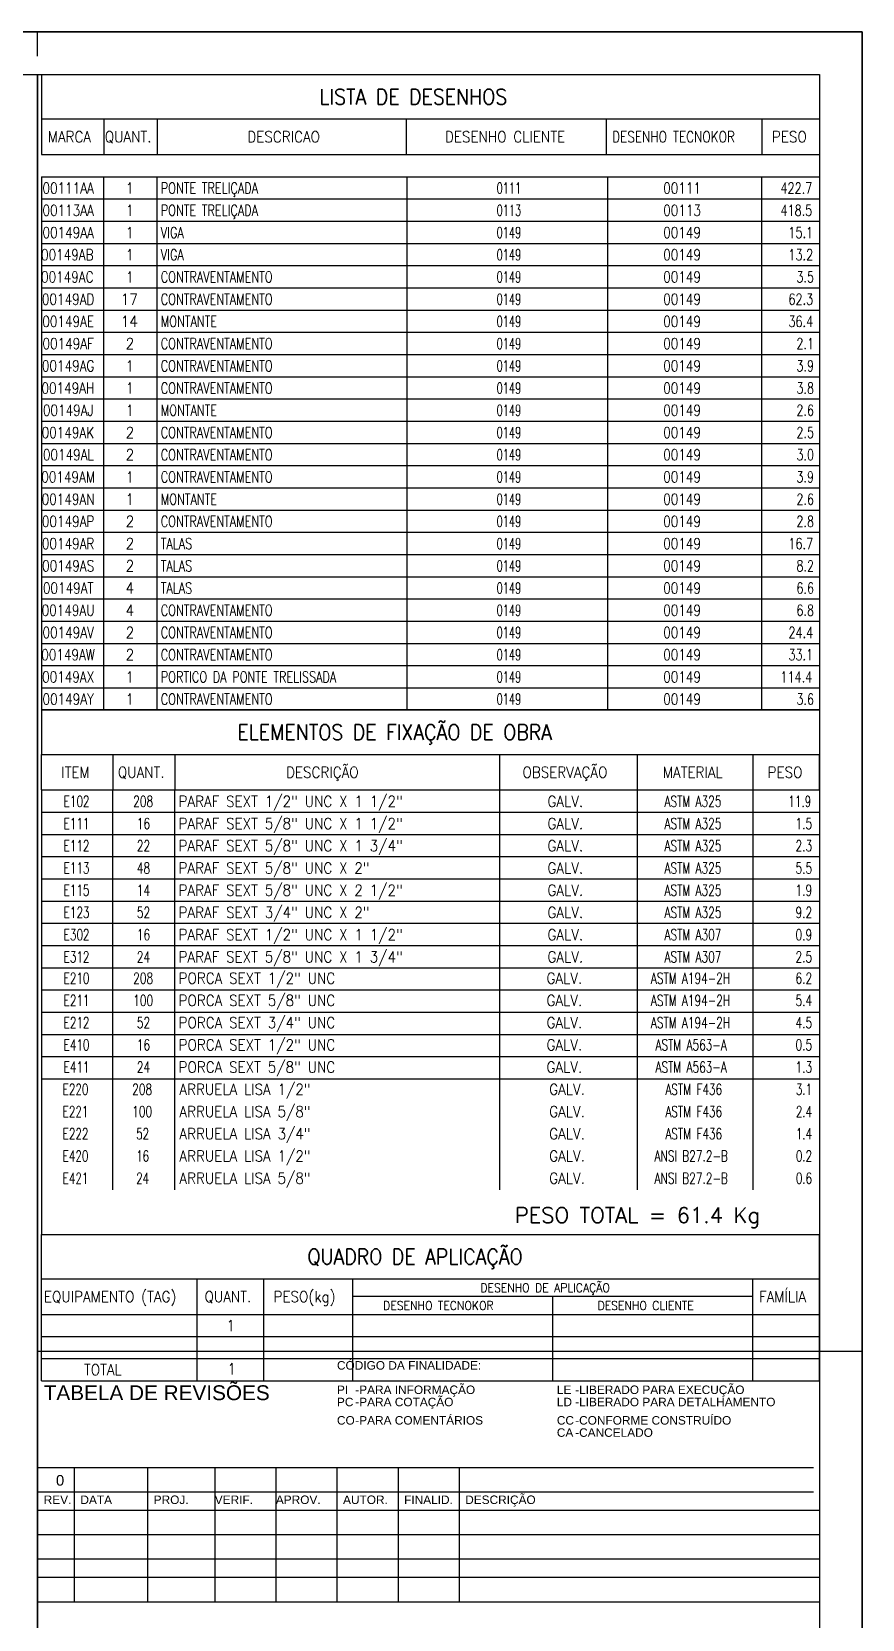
# Model space of a CAD drawing. Header units: millimetres. Extents: x 505 to 1346, y 20403 to 20997.
# Drawn here: x 1159.2 to 1346.1, y 20639.6 to 20996.8 of the extents above; entities that cross this region are included whole.
import ezdxf

# ---------------------------------------------------------------- set-up
doc = ezdxf.new("R2010")
doc.units = ezdxf.units.MM
doc.styles.add('Arial', font='ARIAL.TTF', dxfattribs={"height": 0.2})
doc.styles.add('RomanS', font='ROMANS__.TTF', dxfattribs={"height": 0.2})

# ---------------------------------------------------------------- blocks, each defined once
blk = doc.blocks.new('Unknown-110200292-1058')
at = {"color": 5, "linetype": 'Continuous'}
for p, q in [((1346.07, 20996.85), (505.07, 20996.85)), ((1346.07, 20402.85), (1346.07, 20996.85))]:
    blk.add_line(p, q, dxfattribs=at)
blk = doc.blocks.new('FORMATO_DET_A1-110200292-76346')
at = {"color": 2, "linetype": 'Continuous', "true_color": 0xffff00}
for p, q in [((505.07, 20996.85), (1346.07, 20996.85)), ((1160.55, 20991.35), (1160.55, 20996.85)), ((1346.07, 20996.85), (1346.07, 20403.05))]:
    blk.add_line(p, q, dxfattribs=at)
at = {"color": 1, "linetype": 'Continuous', "true_color": 0xff0000}
for p, q in [((529.8, 20987.23), (1336.45, 20987.23)), ((1160.55, 20412.67), (1160.55, 20987.23)), ((1336.45, 20987.23), (1336.45, 20412.67)), ((1160.57, 20699.95), (1336.46, 20699.95)), ((1332.32, 20699.95), (1346.07, 20699.95))]:
    blk.add_line(p, q, dxfattribs=at)
at = {"color": 6, "linetype": 'Continuous', "true_color": 0xff00ff}
blk.add_line((1160.55, 20987.23), (1160.55, 20482.77), dxfattribs=at)
at = {"color": 7, "linetype": 'Continuous'}
for p, q in [((1160.55, 20673.81), (1335.07, 20673.81)), ((1168.8, 20673.81), (1168.8, 20643.57)), ((1185.29, 20673.81), (1185.29, 20643.57)), ((1200.4, 20673.81), (1200.4, 20643.57)), ((1214.14, 20673.81), (1214.14, 20643.57)), ((1227.89, 20673.81), (1227.89, 20643.57)), ((1241.63, 20673.81), (1241.63, 20643.57)), ((1255.37, 20673.81), (1255.37, 20643.57)), ((1160.55, 20668.31), (1335.07, 20668.31)), ((1160.55, 20664.19), (1336.45, 20664.19)), ((1160.55, 20658.69), (1336.45, 20658.69)), ((1160.55, 20653.19), (1336.45, 20653.19)), ((1160.55, 20649.07), (1336.45, 20649.07)), ((1160.55, 20643.57), (1336.45, 20643.57))]:
    blk.add_line(p, q, dxfattribs=at)
at = {"color": 7, "linetype": 'Continuous', "style": 'Arial', "width": 0.999742}
for s, height, p in [('CÓDIGO DA FINALIDADE:', 1.9102, (1227.89, 20695.8)), ('-PARA INFORMAÇÃO', 1.9102, (1232.01, 20690.31)), ('LE', 1.91, (1277.36, 20690.31)), ('-LIBERADO PARA EXECUÇÃO', 1.9102, (1281.48, 20690.31)), ('-PARA COTAÇÃO', 1.9102, (1232.01, 20687.56)), ('LD', 1.91, (1277.36, 20687.56)), ('-LIBERADO PARA DETALHAMENTO', 1.9102, (1281.48, 20687.56)), ('-PARA COMENTÁRIOS', 1.9102, (1232.01, 20683.43)), ('CC', 1.91, (1277.36, 20683.43)), ('-CONFORME CONSTRUÍDO', 1.9102, (1281.48, 20683.43)), ('CA', 1.91, (1277.36, 20680.68)), ('-CANCELADO', 1.91, (1281.48, 20680.68)), ('0', 2.39, (1164.67, 20669.69)), ('REV.', 1.91, (1161.92, 20665.56)), ('DATA', 1.91, (1170.17, 20665.56)), ('PROJ.', 1.91, (1186.66, 20665.56)), ('VERIF.', 1.91, (1200.4, 20665.56)), ('APROV.', 1.91, (1214.14, 20665.56)), ('AUTOR.', 1.91, (1229.26, 20665.56)), ('FINALID.', 1.91, (1243, 20665.56)), ('DESCRIÇÃO', 1.91, (1256.74, 20665.56))]:
    blk.add_text(s, height=height, dxfattribs=at).set_placement(p)
at = {"color": 1, "linetype": 'Continuous', "true_color": 0xff0000, "style": 'Arial', "width": 0.999742}
blk.add_text('TABELA DE REVISÕES', height=3.3424, dxfattribs=at).set_placement((1161.92, 20688.93))
at = {"color": 18, "linetype": 'Continuous', "true_color": 0x000000, "style": 'Arial', "width": 0.999742}
for s, p in [('PI', (1227.89, 20690.31)), ('PC', (1227.89, 20687.56)), ('CO', (1227.89, 20683.43))]:
    blk.add_text(s, height=1.91, dxfattribs=at).set_placement(p)
blk = doc.blocks.new('DIAGRAMA_LM-110200292-76347')
at = {"color": 1, "linetype": 'Continuous'}
for p, q in [((1161.45, 20987.23), (1336.45, 20987.23)), ((1161.45, 20987.23), (1161.45, 20969.23)), ((1336.45, 20987.23), (1336.45, 20969.23)), ((1161.45, 20977.23), (1336.45, 20977.23)), ((1175.45, 20977.23), (1175.45, 20969.23)), ((1187.45, 20977.23), (1187.45, 20969.23)), ((1243.45, 20977.23), (1243.45, 20969.23)), ((1288.45, 20977.23), (1288.45, 20969.23)), ((1323.45, 20977.23), (1323.45, 20969.23)), ((1161.45, 20969.23), (1336.45, 20969.23)), ((1161.45, 20964.23), (1161.45, 20959.23)), ((1161.45, 20964.23), (1336.45, 20964.23)), ((1175.45, 20959.23), (1175.45, 20964.23)), ((1187.45, 20959.23), (1187.45, 20964.23)), ((1243.65, 20959.23), (1243.65, 20964.23)), ((1288.85, 20959.23), (1288.85, 20964.23)), ((1323.45, 20959.23), (1323.45, 20964.23)), ((1336.45, 20964.23), (1336.45, 20959.23)), ((1161.45, 20959.23), (1336.45, 20959.23)), ((1161.45, 20959.23), (1161.45, 20954.23)), ((1161.45, 20959.23), (1336.45, 20959.23)), ((1175.45, 20954.23), (1175.45, 20959.23)), ((1187.45, 20954.23), (1187.45, 20959.23)), ((1243.65, 20954.23), (1243.65, 20959.23)), ((1288.85, 20954.23), (1288.85, 20959.23)), ((1323.45, 20954.23), (1323.45, 20959.23)), ((1336.45, 20959.23), (1336.45, 20954.23)), ((1161.45, 20954.23), (1336.45, 20954.23)), ((1161.45, 20954.23), (1161.45, 20949.23)), ((1161.45, 20954.23), (1336.45, 20954.23)), ((1175.45, 20949.23), (1175.45, 20954.23)), ((1187.45, 20949.23), (1187.45, 20954.23)), ((1243.65, 20949.23), (1243.65, 20954.23)), ((1288.85, 20949.23), (1288.85, 20954.23)), ((1323.45, 20949.23), (1323.45, 20954.23)), ((1336.45, 20954.23), (1336.45, 20949.23)), ((1161.45, 20949.23), (1336.45, 20949.23)), ((1161.45, 20949.23), (1161.45, 20944.23)), ((1161.45, 20949.23), (1336.45, 20949.23)), ((1175.45, 20944.23), (1175.45, 20949.23)), ((1187.45, 20944.23), (1187.45, 20949.23)), ((1243.65, 20944.23), (1243.65, 20949.23)), ((1288.85, 20944.23), (1288.85, 20949.23)), ((1323.45, 20944.23), (1323.45, 20949.23)), ((1336.45, 20949.23), (1336.45, 20944.23)), ((1161.45, 20944.23), (1336.45, 20944.23)), ((1161.45, 20944.23), (1161.45, 20939.23)), ((1161.45, 20944.23), (1336.45, 20944.23)), ((1175.45, 20939.23), (1175.45, 20944.23)), ((1187.45, 20939.23), (1187.45, 20944.23)), ((1243.65, 20939.23), (1243.65, 20944.23)), ((1288.85, 20939.23), (1288.85, 20944.23)), ((1323.45, 20939.23), (1323.45, 20944.23)), ((1336.45, 20944.23), (1336.45, 20939.23)), ((1161.45, 20939.23), (1336.45, 20939.23)), ((1161.45, 20939.23), (1161.45, 20934.23)), ((1161.45, 20939.23), (1336.45, 20939.23)), ((1175.45, 20934.23), (1175.45, 20939.23)), ((1187.45, 20934.23), (1187.45, 20939.23)), ((1243.65, 20934.23), (1243.65, 20939.23)), ((1288.85, 20934.23), (1288.85, 20939.23)), ((1323.45, 20934.23), (1323.45, 20939.23)), ((1336.45, 20939.23), (1336.45, 20934.23)), ((1161.45, 20934.23), (1336.45, 20934.23)), ((1161.45, 20934.23), (1161.45, 20929.23)), ((1161.45, 20934.23), (1336.45, 20934.23)), ((1175.45, 20929.23), (1175.45, 20934.23)), ((1187.45, 20929.23), (1187.45, 20934.23)), ((1243.65, 20929.23), (1243.65, 20934.23)), ((1288.85, 20929.23), (1288.85, 20934.23)), ((1323.45, 20929.23), (1323.45, 20934.23)), ((1336.45, 20934.23), (1336.45, 20929.23)), ((1161.45, 20929.23), (1336.45, 20929.23)), ((1161.45, 20929.23), (1161.45, 20924.23)), ((1161.45, 20929.23), (1336.45, 20929.23)), ((1175.45, 20924.23), (1175.45, 20929.23)), ((1187.45, 20924.23), (1187.45, 20929.23)), ((1243.65, 20924.23), (1243.65, 20929.23)), ((1288.85, 20924.23), (1288.85, 20929.23)), ((1323.45, 20924.23), (1323.45, 20929.23)), ((1336.45, 20929.23), (1336.45, 20924.23)), ((1161.45, 20924.23), (1336.45, 20924.23)), ((1161.45, 20924.23), (1161.45, 20919.23)), ((1161.45, 20924.23), (1336.45, 20924.23)), ((1175.45, 20919.23), (1175.45, 20924.23)), ((1187.45, 20919.23), (1187.45, 20924.23)), ((1243.65, 20919.23), (1243.65, 20924.23)), ((1288.85, 20919.23), (1288.85, 20924.23)), ((1323.45, 20919.23), (1323.45, 20924.23)), ((1336.45, 20924.23), (1336.45, 20919.23)), ((1161.45, 20919.23), (1336.45, 20919.23)), ((1161.45, 20919.23), (1161.45, 20914.23)), ((1161.45, 20919.23), (1336.45, 20919.23)), ((1175.45, 20914.23), (1175.45, 20919.23)), ((1187.45, 20914.23), (1187.45, 20919.23)), ((1243.65, 20914.23), (1243.65, 20919.23)), ((1288.85, 20914.23), (1288.85, 20919.23)), ((1323.45, 20914.23), (1323.45, 20919.23)), ((1336.45, 20919.23), (1336.45, 20914.23)), ((1161.45, 20914.23), (1336.45, 20914.23)), ((1161.45, 20914.23), (1161.45, 20909.23)), ((1161.45, 20914.23), (1336.45, 20914.23)), ((1175.45, 20909.23), (1175.45, 20914.23)), ((1187.45, 20909.23), (1187.45, 20914.23)), ((1243.65, 20909.23), (1243.65, 20914.23)), ((1288.85, 20909.23), (1288.85, 20914.23)), ((1323.45, 20909.23), (1323.45, 20914.23)), ((1336.45, 20914.23), (1336.45, 20909.23)), ((1161.45, 20909.23), (1336.45, 20909.23)), ((1161.45, 20909.23), (1161.45, 20904.23)), ((1161.45, 20909.23), (1336.45, 20909.23)), ((1175.45, 20904.23), (1175.45, 20909.23)), ((1187.45, 20904.23), (1187.45, 20909.23)), ((1243.65, 20904.23), (1243.65, 20909.23)), ((1288.85, 20904.23), (1288.85, 20909.23)), ((1323.45, 20904.23), (1323.45, 20909.23)), ((1336.45, 20909.23), (1336.45, 20904.23)), ((1161.45, 20904.23), (1336.45, 20904.23)), ((1161.45, 20904.23), (1161.45, 20899.23)), ((1161.45, 20904.23), (1336.45, 20904.23)), ((1175.45, 20899.23), (1175.45, 20904.23)), ((1187.45, 20899.23), (1187.45, 20904.23)), ((1243.65, 20899.23), (1243.65, 20904.23)), ((1288.85, 20899.23), (1288.85, 20904.23)), ((1323.45, 20899.23), (1323.45, 20904.23)), ((1336.45, 20904.23), (1336.45, 20899.23)), ((1161.45, 20899.23), (1336.45, 20899.23)), ((1161.45, 20899.23), (1161.45, 20894.23)), ((1161.45, 20899.23), (1336.45, 20899.23)), ((1175.45, 20894.23), (1175.45, 20899.23)), ((1187.45, 20894.23), (1187.45, 20899.23)), ((1243.65, 20894.23), (1243.65, 20899.23)), ((1288.85, 20894.23), (1288.85, 20899.23)), ((1323.45, 20894.23), (1323.45, 20899.23)), ((1336.45, 20899.23), (1336.45, 20894.23)), ((1161.45, 20894.23), (1336.45, 20894.23)), ((1161.45, 20894.23), (1161.45, 20889.23)), ((1161.45, 20894.23), (1336.45, 20894.23)), ((1175.45, 20889.23), (1175.45, 20894.23)), ((1187.45, 20889.23), (1187.45, 20894.23)), ((1243.65, 20889.23), (1243.65, 20894.23)), ((1288.85, 20889.23), (1288.85, 20894.23)), ((1323.45, 20889.23), (1323.45, 20894.23)), ((1336.45, 20894.23), (1336.45, 20889.23)), ((1161.45, 20889.23), (1336.45, 20889.23)), ((1161.45, 20889.23), (1161.45, 20884.23)), ((1161.45, 20889.23), (1336.45, 20889.23)), ((1175.45, 20884.23), (1175.45, 20889.23)), ((1187.45, 20884.23), (1187.45, 20889.23)), ((1243.65, 20884.23), (1243.65, 20889.23)), ((1288.85, 20884.23), (1288.85, 20889.23)), ((1323.45, 20884.23), (1323.45, 20889.23)), ((1336.45, 20889.23), (1336.45, 20884.23)), ((1161.45, 20884.23), (1336.45, 20884.23)), ((1161.45, 20884.23), (1161.45, 20879.23)), ((1161.45, 20884.23), (1336.45, 20884.23)), ((1175.45, 20879.23), (1175.45, 20884.23)), ((1187.45, 20879.23), (1187.45, 20884.23)), ((1243.65, 20879.23), (1243.65, 20884.23)), ((1288.85, 20879.23), (1288.85, 20884.23)), ((1323.45, 20879.23), (1323.45, 20884.23)), ((1336.45, 20884.23), (1336.45, 20879.23)), ((1161.45, 20879.23), (1336.45, 20879.23)), ((1161.45, 20879.23), (1161.45, 20874.23)), ((1161.45, 20879.23), (1336.45, 20879.23)), ((1175.45, 20874.23), (1175.45, 20879.23)), ((1187.45, 20874.23), (1187.45, 20879.23)), ((1243.65, 20874.23), (1243.65, 20879.23)), ((1288.85, 20874.23), (1288.85, 20879.23)), ((1323.45, 20874.23), (1323.45, 20879.23)), ((1336.45, 20879.23), (1336.45, 20874.23)), ((1161.45, 20874.23), (1336.45, 20874.23)), ((1161.45, 20874.23), (1161.45, 20869.23)), ((1161.45, 20874.23), (1336.45, 20874.23)), ((1175.45, 20869.23), (1175.45, 20874.23)), ((1187.45, 20869.23), (1187.45, 20874.23)), ((1243.65, 20869.23), (1243.65, 20874.23)), ((1288.85, 20869.23), (1288.85, 20874.23)), ((1323.45, 20869.23), (1323.45, 20874.23)), ((1336.45, 20874.23), (1336.45, 20869.23)), ((1161.45, 20869.23), (1336.45, 20869.23)), ((1161.45, 20869.23), (1161.45, 20864.23)), ((1161.45, 20869.23), (1336.45, 20869.23)), ((1175.45, 20864.23), (1175.45, 20869.23)), ((1187.45, 20864.23), (1187.45, 20869.23)), ((1243.65, 20864.23), (1243.65, 20869.23)), ((1288.85, 20864.23), (1288.85, 20869.23)), ((1323.45, 20864.23), (1323.45, 20869.23)), ((1336.45, 20869.23), (1336.45, 20864.23)), ((1161.45, 20864.23), (1336.45, 20864.23)), ((1161.45, 20864.23), (1161.45, 20859.23)), ((1161.45, 20864.23), (1336.45, 20864.23)), ((1175.45, 20859.23), (1175.45, 20864.23)), ((1187.45, 20859.23), (1187.45, 20864.23)), ((1243.65, 20859.23), (1243.65, 20864.23)), ((1288.85, 20859.23), (1288.85, 20864.23)), ((1323.45, 20859.23), (1323.45, 20864.23)), ((1336.45, 20864.23), (1336.45, 20859.23)), ((1161.45, 20859.23), (1336.45, 20859.23)), ((1161.45, 20859.23), (1161.45, 20854.23)), ((1161.45, 20859.23), (1336.45, 20859.23)), ((1175.45, 20854.23), (1175.45, 20859.23)), ((1187.45, 20854.23), (1187.45, 20859.23)), ((1243.65, 20854.23), (1243.65, 20859.23)), ((1288.85, 20854.23), (1288.85, 20859.23)), ((1323.45, 20854.23), (1323.45, 20859.23)), ((1336.45, 20859.23), (1336.45, 20854.23)), ((1161.45, 20854.23), (1336.45, 20854.23)), ((1161.45, 20854.23), (1161.45, 20849.23)), ((1161.45, 20854.23), (1336.45, 20854.23)), ((1175.45, 20849.23), (1175.45, 20854.23)), ((1187.45, 20849.23), (1187.45, 20854.23)), ((1243.65, 20849.23), (1243.65, 20854.23)), ((1288.85, 20849.23), (1288.85, 20854.23)), ((1323.45, 20849.23), (1323.45, 20854.23)), ((1336.45, 20854.23), (1336.45, 20849.23)), ((1161.45, 20849.23), (1336.45, 20849.23)), ((1161.45, 20849.23), (1161.45, 20844.23)), ((1161.45, 20849.23), (1336.45, 20849.23)), ((1175.45, 20844.23), (1175.45, 20849.23)), ((1187.45, 20844.23), (1187.45, 20849.23)), ((1243.65, 20844.23), (1243.65, 20849.23)), ((1288.85, 20844.23), (1288.85, 20849.23)), ((1323.45, 20844.23), (1323.45, 20849.23)), ((1336.45, 20849.23), (1336.45, 20844.23)), ((1161.45, 20844.23), (1336.45, 20844.23))]:
    blk.add_line(p, q, dxfattribs=at)
at = {"color": 7, "style": 'RomanS'}
for s, height, width, p in [('LISTA DE DESENHOS', 3.4681, 0.9, (1223.92, 20980.48)), ('MARCA', 2.477, 0.9, (1162.82, 20971.98)), ('QUANT.', 2.477, 0.9, (1175.66, 20971.98)), ('DESCRICAO', 2.477, 0.9, (1207.73, 20971.98)), ('DESENHO CLIENTE', 2.4772, 0.9, (1252.19, 20971.98)), ('DESENHO TECNOKOR', 2.4772, 0.8, (1289.81, 20971.98)), ('PESO', 2.477, 0.9, (1325.75, 20971.98))]:
    blk.add_text(s, height=height, dxfattribs=dict(at, width=width)).set_placement(p)
at = {"color": 7, "linetype": 'Continuous', "style": 'RomanS'}
for s, height, width, p in [('00111AA', 2.477, 0.8, (1161.65, 20960.43)), ('1', 2.48, 0.9, (1180.35, 20960.43)), ('PONTE TRELIÇADA', 2.4772, 0.75, (1188.25, 20960.43)), (' 0111', 2.477, 0.65, (1262.72, 20960.43)), (' 00111', 2.477, 0.8, (1299.93, 20960.43)), ('422.7', 2.477, 0.75, (1327.66, 20960.43)), ('00113AA', 2.477, 0.8, (1161.65, 20955.43)), ('1', 2.48, 0.9, (1180.35, 20955.43)), ('PONTE TRELIÇADA', 2.4772, 0.75, (1188.25, 20955.43)), (' 0113', 2.477, 0.65, (1262.72, 20955.43)), (' 00113', 2.477, 0.8, (1299.93, 20955.43)), ('418.5', 2.477, 0.75, (1327.66, 20955.43)), ('00149AA', 2.477, 0.8, (1161.65, 20950.43)), ('1', 2.48, 0.9, (1180.35, 20950.43)), ('VIGA', 2.477, 0.75, (1188.25, 20950.43)), (' 0149', 2.477, 0.65, (1262.72, 20950.43)), (' 00149', 2.477, 0.8, (1299.93, 20950.43)), ('15.1', 2.477, 0.75, (1329.45, 20950.43)), ('00149AB', 2.477, 0.8, (1161.32, 20945.43)), ('1', 2.48, 0.9, (1180.35, 20945.43)), ('VIGA', 2.477, 0.75, (1188.25, 20945.43)), (' 0149', 2.477, 0.65, (1262.72, 20945.43)), (' 00149', 2.477, 0.8, (1299.93, 20945.43)), ('13.2', 2.477, 0.75, (1329.45, 20945.43)), ('00149AC', 2.477, 0.8, (1161.32, 20940.43)), ('1', 2.48, 0.9, (1180.35, 20940.43)), ('CONTRAVENTAMENTO', 2.4772, 0.75, (1188.25, 20940.43)), (' 0149', 2.477, 0.65, (1262.72, 20940.43)), (' 00149', 2.477, 0.8, (1299.93, 20940.43)), ('3.5', 2.477, 0.75, (1331.24, 20940.43)), ('00149AD', 2.477, 0.8, (1161.51, 20935.43)), ('17', 2.477, 0.9, (1179.28, 20935.43)), ('CONTRAVENTAMENTO', 2.4772, 0.75, (1188.25, 20935.43)), (' 0149', 2.477, 0.65, (1262.72, 20935.43)), (' 00149', 2.477, 0.8, (1299.93, 20935.43)), ('62.3', 2.477, 0.75, (1329.45, 20935.43)), ('00149AE', 2.477, 0.8, (1161.6, 20930.43)), ('14', 2.477, 0.9, (1179.28, 20930.43)), ('MONTANTE', 2.477, 0.75, (1188.25, 20930.43)), (' 0149', 2.477, 0.65, (1262.72, 20930.43)), (' 00149', 2.477, 0.8, (1299.93, 20930.43)), ('36.4', 2.477, 0.75, (1329.45, 20930.43)), ('00149AF', 2.477, 0.8, (1161.65, 20925.43)), ('2', 2.48, 0.9, (1180.35, 20925.43)), ('CONTRAVENTAMENTO', 2.4772, 0.75, (1188.25, 20925.43)), (' 0149', 2.477, 0.65, (1262.72, 20925.43)), (' 00149', 2.477, 0.8, (1299.93, 20925.43)), ('2.1', 2.477, 0.75, (1331.24, 20925.43)), ('00149AG', 2.477, 0.8, (1161.51, 20920.43)), ('1', 2.48, 0.9, (1180.35, 20920.43)), ('CONTRAVENTAMENTO', 2.4772, 0.75, (1188.25, 20920.43)), (' 0149', 2.477, 0.65, (1262.72, 20920.43)), (' 00149', 2.477, 0.8, (1299.93, 20920.43)), ('3.9', 2.477, 0.75, (1331.24, 20920.43)), ('00149AH', 2.477, 0.8, (1161.42, 20915.43)), ('1', 2.48, 0.9, (1180.35, 20915.43)), ('CONTRAVENTAMENTO', 2.4772, 0.75, (1188.25, 20915.43)), (' 0149', 2.477, 0.65, (1262.72, 20915.43)), (' 00149', 2.477, 0.8, (1299.93, 20915.43)), ('3.8', 2.477, 0.75, (1331.24, 20915.43)), ('00149AJ', 2.477, 0.8, (1161.74, 20910.43)), ('1', 2.48, 0.9, (1180.35, 20910.43)), ('MONTANTE', 2.477, 0.75, (1188.25, 20910.43)), (' 0149', 2.477, 0.65, (1262.72, 20910.43)), (' 00149', 2.477, 0.8, (1299.93, 20910.43)), ('2.6', 2.477, 0.75, (1331.24, 20910.43)), ('00149AK', 2.477, 0.8, (1161.46, 20905.43)), ('2', 2.48, 0.9, (1180.35, 20905.43)), ('CONTRAVENTAMENTO', 2.4772, 0.75, (1188.25, 20905.43)), (' 0149', 2.477, 0.65, (1262.72, 20905.43)), (' 00149', 2.477, 0.8, (1299.93, 20905.43)), ('2.5', 2.477, 0.75, (1331.24, 20905.43)), ('00149AL', 2.477, 0.8, (1161.74, 20900.43)), ('2', 2.48, 0.9, (1180.35, 20900.43)), ('CONTRAVENTAMENTO', 2.4772, 0.75, (1188.25, 20900.43)), (' 0149', 2.477, 0.65, (1262.72, 20900.43)), (' 00149', 2.477, 0.8, (1299.93, 20900.43)), ('3.0', 2.477, 0.75, (1331.24, 20900.43)), ('00149AM', 2.477, 0.8, (1161.37, 20895.43)), ('1', 2.48, 0.9, (1180.35, 20895.43)), ('CONTRAVENTAMENTO', 2.4772, 0.75, (1188.25, 20895.43)), (' 0149', 2.477, 0.65, (1262.72, 20895.43)), (' 00149', 2.477, 0.8, (1299.93, 20895.43)), ('3.9', 2.477, 0.75, (1331.24, 20895.43)), ('00149AN', 2.477, 0.8, (1161.46, 20890.43)), ('1', 2.48, 0.9, (1180.35, 20890.43)), ('MONTANTE', 2.477, 0.75, (1188.25, 20890.43)), (' 0149', 2.477, 0.65, (1262.72, 20890.43)), (' 00149', 2.477, 0.8, (1299.93, 20890.43)), ('2.6', 2.477, 0.75, (1331.24, 20890.43)), ('00149AP', 2.477, 0.8, (1161.51, 20885.43)), ('2', 2.48, 0.9, (1180.35, 20885.43)), ('CONTRAVENTAMENTO', 2.4772, 0.75, (1188.25, 20885.43)), (' 0149', 2.477, 0.65, (1262.72, 20885.43)), (' 00149', 2.477, 0.8, (1299.93, 20885.43)), ('2.8', 2.477, 0.75, (1331.24, 20885.43)), ('00149AR', 2.477, 0.8, (1161.51, 20880.43)), ('2', 2.48, 0.9, (1180.35, 20880.43)), ('TALAS', 2.477, 0.75, (1188.25, 20880.43)), (' 0149', 2.477, 0.65, (1262.72, 20880.43)), (' 00149', 2.477, 0.8, (1299.93, 20880.43)), ('16.7', 2.477, 0.75, (1329.45, 20880.43)), ('00149AS', 2.477, 0.8, (1161.56, 20875.43)), ('2', 2.48, 0.9, (1180.35, 20875.43)), ('TALAS', 2.477, 0.75, (1188.25, 20875.43)), (' 0149', 2.477, 0.65, (1262.72, 20875.43)), (' 00149', 2.477, 0.8, (1299.93, 20875.43)), ('8.2', 2.477, 0.75, (1331.24, 20875.43)), ('00149AT', 2.477, 0.8, (1161.74, 20870.43)), ('4', 2.48, 0.9, (1180.35, 20870.43)), ('TALAS', 2.477, 0.75, (1188.25, 20870.43)), (' 0149', 2.477, 0.65, (1262.72, 20870.43)), (' 00149', 2.477, 0.8, (1299.93, 20870.43)), ('6.6', 2.477, 0.75, (1331.24, 20870.43)), ('00149AU', 2.477, 0.8, (1161.46, 20865.43)), ('4', 2.48, 0.9, (1180.35, 20865.43)), ('CONTRAVENTAMENTO', 2.4772, 0.75, (1188.25, 20865.43)), (' 0149', 2.477, 0.65, (1262.72, 20865.43)), (' 00149', 2.477, 0.8, (1299.93, 20865.43)), ('6.8', 2.477, 0.75, (1331.24, 20865.43)), ('00149AV', 2.477, 0.8, (1161.65, 20860.43)), ('2', 2.48, 0.9, (1180.35, 20860.43)), ('CONTRAVENTAMENTO', 2.4772, 0.75, (1188.25, 20860.43)), (' 0149', 2.477, 0.65, (1262.72, 20860.43)), (' 00149', 2.477, 0.8, (1299.93, 20860.43)), ('24.4', 2.477, 0.75, (1329.45, 20860.43)), ('00149AW', 2.477, 0.8, (1161.37, 20855.43)), ('2', 2.48, 0.9, (1180.35, 20855.43)), ('CONTRAVENTAMENTO', 2.4772, 0.75, (1188.25, 20855.43)), (' 0149', 2.477, 0.65, (1262.72, 20855.43)), (' 00149', 2.477, 0.8, (1299.93, 20855.43)), ('33.1', 2.477, 0.75, (1329.45, 20855.43)), ('00149AX', 2.477, 0.8, (1161.56, 20850.43)), ('1', 2.48, 0.9, (1180.35, 20850.43)), ('PORTICO DA PONTE TRELISSADA', 2.4772, 0.75, (1188.25, 20850.43)), (' 0149', 2.477, 0.65, (1262.72, 20850.43)), (' 00149', 2.477, 0.8, (1299.93, 20850.43)), ('114.4', 2.477, 0.75, (1327.66, 20850.43)), ('00149AY', 2.477, 0.8, (1161.65, 20845.43)), ('1', 2.48, 0.9, (1180.35, 20845.43)), ('CONTRAVENTAMENTO', 2.4772, 0.75, (1188.25, 20845.43)), (' 0149', 2.477, 0.65, (1262.72, 20845.43)), (' 00149', 2.477, 0.8, (1299.93, 20845.43)), ('3.6', 2.477, 0.75, (1331.24, 20845.43))]:
    blk.add_text(s, height=height, dxfattribs=dict(at, width=width)).set_placement(p)
blk = doc.blocks.new('LISTADEPARAFDEOBRA-110200292-76348')
at = {"color": 1, "linetype": 'Continuous'}
for p, q in [((1336.45, 20844.23), (1161.45, 20844.23)), ((1161.45, 20844.23), (1161.45, 20834.23)), ((1336.45, 20844.23), (1336.45, 20834.23)), ((1161.45, 20834.23), (1336.45, 20834.23)), ((1161.45, 20826.23), (1161.45, 20834.23)), ((1177.45, 20834.23), (1177.45, 20826.23)), ((1191.45, 20834.23), (1191.45, 20826.23)), ((1264.45, 20834.23), (1264.45, 20826.23)), ((1295.45, 20834.23), (1295.45, 20826.23)), ((1321.45, 20834.23), (1321.45, 20826.23)), ((1336.45, 20826.23), (1336.45, 20834.23)), ((1161.45, 20826.23), (1336.45, 20826.23)), ((1161.45, 20826.23), (1161.45, 20821.23)), ((1177.45, 20821.23), (1177.45, 20826.23)), ((1191.45, 20821.23), (1191.45, 20826.23)), ((1264.45, 20826.23), (1264.45, 20821.23)), ((1295.45, 20826.23), (1295.45, 20821.23)), ((1321.45, 20826.23), (1321.45, 20821.23)), ((1336.45, 20826.23), (1336.45, 20821.23)), ((1161.45, 20821.23), (1336.45, 20821.23)), ((1161.45, 20821.23), (1161.45, 20816.23)), ((1177.45, 20816.23), (1177.45, 20821.23)), ((1191.45, 20816.23), (1191.45, 20821.23)), ((1264.45, 20821.23), (1264.45, 20816.23)), ((1295.45, 20821.23), (1295.45, 20816.23)), ((1321.45, 20821.23), (1321.45, 20816.23)), ((1336.45, 20821.23), (1336.45, 20816.23)), ((1161.45, 20816.23), (1336.45, 20816.23)), ((1161.45, 20816.23), (1161.45, 20811.23)), ((1177.45, 20811.23), (1177.45, 20816.23)), ((1191.45, 20811.23), (1191.45, 20816.23)), ((1264.45, 20816.23), (1264.45, 20811.23)), ((1295.45, 20816.23), (1295.45, 20811.23)), ((1321.45, 20816.23), (1321.45, 20811.23)), ((1336.45, 20816.23), (1336.45, 20811.23)), ((1161.45, 20811.23), (1336.45, 20811.23)), ((1161.45, 20811.23), (1161.45, 20806.23)), ((1177.45, 20806.23), (1177.45, 20811.23)), ((1191.45, 20806.23), (1191.45, 20811.23)), ((1264.45, 20811.23), (1264.45, 20806.23)), ((1295.45, 20811.23), (1295.45, 20806.23)), ((1321.45, 20811.23), (1321.45, 20806.23)), ((1336.45, 20811.23), (1336.45, 20806.23)), ((1161.45, 20806.23), (1336.45, 20806.23)), ((1161.45, 20806.23), (1161.45, 20801.23)), ((1177.45, 20801.23), (1177.45, 20806.23)), ((1191.45, 20801.23), (1191.45, 20806.23)), ((1264.45, 20806.23), (1264.45, 20801.23)), ((1295.45, 20806.23), (1295.45, 20801.23)), ((1321.45, 20806.23), (1321.45, 20801.23)), ((1336.45, 20806.23), (1336.45, 20801.23)), ((1161.45, 20801.23), (1336.45, 20801.23)), ((1161.45, 20801.23), (1161.45, 20796.23)), ((1177.45, 20796.23), (1177.45, 20801.23)), ((1191.45, 20796.23), (1191.45, 20801.23)), ((1264.45, 20801.23), (1264.45, 20796.23)), ((1295.45, 20801.23), (1295.45, 20796.23)), ((1321.45, 20801.23), (1321.45, 20796.23)), ((1336.45, 20801.23), (1336.45, 20796.23)), ((1161.45, 20796.23), (1336.45, 20796.23)), ((1161.45, 20796.23), (1161.45, 20791.23)), ((1177.45, 20791.23), (1177.45, 20796.23)), ((1191.45, 20791.23), (1191.45, 20796.23)), ((1264.45, 20796.23), (1264.45, 20791.23)), ((1295.45, 20796.23), (1295.45, 20791.23)), ((1321.45, 20796.23), (1321.45, 20791.23)), ((1336.45, 20796.23), (1336.45, 20791.23)), ((1161.45, 20791.23), (1336.45, 20791.23)), ((1161.45, 20791.23), (1161.45, 20786.23)), ((1177.45, 20786.23), (1177.45, 20791.23)), ((1191.45, 20786.23), (1191.45, 20791.23)), ((1264.45, 20791.23), (1264.45, 20786.23)), ((1295.45, 20791.23), (1295.45, 20786.23)), ((1321.45, 20791.23), (1321.45, 20786.23)), ((1336.45, 20791.23), (1336.45, 20786.23)), ((1161.45, 20786.23), (1336.45, 20786.23)), ((1161.45, 20786.23), (1161.45, 20781.23)), ((1177.45, 20781.23), (1177.45, 20786.23)), ((1191.45, 20781.23), (1191.45, 20786.23)), ((1264.45, 20786.23), (1264.45, 20781.23)), ((1295.45, 20786.23), (1295.45, 20781.23)), ((1321.45, 20786.23), (1321.45, 20781.23)), ((1336.45, 20786.23), (1336.45, 20781.23)), ((1161.45, 20781.23), (1336.45, 20781.23)), ((1161.45, 20781.23), (1161.45, 20776.23)), ((1177.45, 20776.23), (1177.45, 20781.23)), ((1191.45, 20776.23), (1191.45, 20781.23)), ((1264.45, 20781.23), (1264.45, 20776.23)), ((1295.45, 20781.23), (1295.45, 20776.23)), ((1321.45, 20781.23), (1321.45, 20776.23)), ((1336.45, 20781.23), (1336.45, 20776.23)), ((1161.45, 20776.23), (1336.45, 20776.23)), ((1161.45, 20776.23), (1161.45, 20771.23)), ((1177.45, 20771.23), (1177.45, 20776.23)), ((1191.45, 20771.23), (1191.45, 20776.23)), ((1264.45, 20776.23), (1264.45, 20771.23)), ((1295.45, 20776.23), (1295.45, 20771.23)), ((1321.45, 20776.23), (1321.45, 20771.23)), ((1336.45, 20776.23), (1336.45, 20771.23)), ((1161.45, 20771.23), (1336.45, 20771.23)), ((1161.45, 20771.23), (1161.45, 20766.23)), ((1177.45, 20766.23), (1177.45, 20771.23)), ((1191.45, 20766.23), (1191.45, 20771.23)), ((1264.45, 20771.23), (1264.45, 20766.23)), ((1295.45, 20771.23), (1295.45, 20766.23)), ((1321.45, 20771.23), (1321.45, 20766.23)), ((1336.45, 20771.23), (1336.45, 20766.23)), ((1161.45, 20766.23), (1336.45, 20766.23)), ((1161.45, 20766.23), (1161.45, 20761.23)), ((1177.45, 20761.23), (1177.45, 20766.23)), ((1191.45, 20761.23), (1191.45, 20766.23)), ((1264.45, 20766.23), (1264.45, 20761.23)), ((1295.45, 20766.23), (1295.45, 20761.23)), ((1321.45, 20766.23), (1321.45, 20761.23)), ((1336.45, 20766.23), (1336.45, 20761.23)), ((1161.45, 20761.23), (1336.45, 20761.23)), ((1161.45, 20761.23), (1161.45, 20756.23)), ((1177.45, 20756.23), (1177.45, 20761.23)), ((1191.45, 20756.23), (1191.45, 20761.23)), ((1264.45, 20761.23), (1264.45, 20756.23)), ((1295.45, 20761.23), (1295.45, 20756.23)), ((1321.45, 20761.23), (1321.45, 20756.23)), ((1336.45, 20761.23), (1336.45, 20756.23)), ((1161.45, 20756.23), (1161.45, 20751.23)), ((1177.45, 20751.23), (1177.45, 20756.23)), ((1191.45, 20751.23), (1191.45, 20756.23)), ((1264.45, 20756.23), (1264.45, 20751.23)), ((1295.45, 20756.23), (1295.45, 20751.23)), ((1321.45, 20756.23), (1321.45, 20751.23)), ((1336.45, 20756.23), (1336.45, 20751.23)), ((1161.45, 20751.23), (1161.45, 20746.23)), ((1177.45, 20746.23), (1177.45, 20751.23)), ((1191.45, 20746.23), (1191.45, 20751.23)), ((1264.45, 20751.23), (1264.45, 20746.23)), ((1295.45, 20751.23), (1295.45, 20746.23)), ((1321.45, 20751.23), (1321.45, 20746.23)), ((1336.45, 20751.23), (1336.45, 20746.23)), ((1161.45, 20746.23), (1161.45, 20741.23)), ((1177.45, 20741.23), (1177.45, 20746.23)), ((1191.45, 20741.23), (1191.45, 20746.23)), ((1264.45, 20746.23), (1264.45, 20741.23)), ((1295.45, 20746.23), (1295.45, 20741.23)), ((1321.45, 20746.23), (1321.45, 20741.23)), ((1336.45, 20746.23), (1336.45, 20741.23)), ((1161.45, 20741.23), (1161.45, 20736.23)), ((1177.45, 20736.23), (1177.45, 20741.23)), ((1191.45, 20736.23), (1191.45, 20741.23)), ((1264.45, 20741.23), (1264.45, 20736.23)), ((1295.45, 20741.23), (1295.45, 20736.23)), ((1321.45, 20741.23), (1321.45, 20736.23)), ((1336.45, 20741.23), (1336.45, 20736.23)), ((1161.45, 20736.23), (1161.45, 20726.23)), ((1336.45, 20736.23), (1336.45, 20726.23)), ((1161.45, 20726.23), (1336.45, 20726.23))]:
    blk.add_line(p, q, dxfattribs=at)
at = {"color": 7, "linetype": 'Continuous', "style": 'RomanS'}
for s, height, width, p in [('ELEMENTOS DE FIXAÇÃO DE OBRA', 3.4681, 0.9, (1205.5, 20837.48)), ('ITEM', 2.477, 0.9, (1165.86, 20828.98)), ('QUANT.', 2.477, 0.9, (1178.61, 20828.98)), ('DESCRIÇÃO', 2.477, 0.9, (1216.43, 20828.98)), ('OBSERVAÇÃO', 2.477, 0.9, (1269.63, 20828.98)), ('MATERIAL', 2.477, 0.9, (1301.21, 20828.98)), ('PESO', 2.477, 0.9, (1324.78, 20828.98)), ('E102', 2.477, 0.7, (1166.37, 20822.43)), ('208', 2.477, 0.7, (1182.05, 20822.43)), ('PARAF SEXT 1/2" UNC X 1 1/2" ', 2.4772, 0.9, (1192.25, 20822.43)), ('GALV.', 2.477, 0.900405, (1275.25, 20822.43)), ('ASTM A325', 2.477, 0.7, (1301.58, 20822.43)), ('11.9', 2.477, 0.7, (1329.4, 20822.43)), ('E111', 2.477, 0.7, (1166.37, 20817.43)), ('16', 2.477, 0.7, (1182.89, 20817.43)), ('PARAF SEXT 5/8" UNC X 1 1/2" ', 2.4772, 0.9, (1192.25, 20817.43)), ('GALV.', 2.477, 0.900405, (1275.25, 20817.43)), ('ASTM A325', 2.477, 0.7, (1301.58, 20817.43)), ('1.5', 2.477, 0.7, (1331.07, 20817.43)), ('PARAF SEXT 5/8" UNC X 1 3/4" ', 2.4772, 0.9, (1192.25, 20812.43)), ('E112', 2.477, 0.7, (1166.37, 20812.43)), ('22', 2.477, 0.7, (1182.89, 20812.43)), ('GALV.', 2.477, 0.900405, (1275.25, 20812.43)), ('ASTM A325', 2.477, 0.7, (1301.58, 20812.43)), ('2.3', 2.477, 0.7, (1331.07, 20812.43)), ('E113', 2.477, 0.7, (1166.37, 20807.43)), ('48', 2.477, 0.7, (1182.89, 20807.43)), ('PARAF SEXT 5/8" UNC X 2" ', 2.4772, 0.9, (1192.25, 20807.43)), ('GALV.', 2.477, 0.900405, (1275.25, 20807.43)), ('ASTM A325', 2.477, 0.7, (1301.58, 20807.43)), ('5.5', 2.477, 0.7, (1331.07, 20807.43)), ('E115', 2.477, 0.7, (1166.37, 20802.43)), ('14', 2.477, 0.7, (1182.89, 20802.43)), ('PARAF SEXT 5/8" UNC X 2 1/2" ', 2.4772, 0.9, (1192.25, 20802.43)), ('GALV.', 2.477, 0.900405, (1275.25, 20802.43)), ('ASTM A325', 2.477, 0.7, (1301.58, 20802.43)), ('1.9', 2.477, 0.7, (1331.07, 20802.43)), ('E123', 2.477, 0.7, (1166.37, 20797.43)), ('52', 2.477, 0.7, (1182.89, 20797.43)), ('PARAF SEXT 3/4" UNC X 2" ', 2.4772, 0.9, (1192.25, 20797.43)), ('GALV.', 2.477, 0.900405, (1275.25, 20797.43)), ('ASTM A325', 2.477, 0.7, (1301.58, 20797.43)), ('9.2', 2.477, 0.7, (1331.07, 20797.43)), ('E302', 2.477, 0.7, (1166.37, 20792.43)), ('16', 2.477, 0.7, (1182.89, 20792.43)), ('PARAF SEXT 1/2" UNC X 1 1/2" ', 2.4772, 0.9, (1192.25, 20792.43)), ('GALV.', 2.477, 0.900405, (1275.25, 20792.43)), ('ASTM A307', 2.477, 0.7, (1301.58, 20792.43)), ('0.9', 2.477, 0.7, (1331.07, 20792.43)), ('PARAF SEXT 5/8" UNC X 1 3/4" ', 2.4772, 0.9, (1192.25, 20787.43)), ('E312', 2.477, 0.7, (1166.37, 20787.43)), ('24', 2.477, 0.7, (1182.89, 20787.43)), ('GALV.', 2.477, 0.900405, (1275.25, 20787.43)), ('ASTM A307', 2.477, 0.7, (1301.58, 20787.43)), ('2.5', 2.477, 0.7, (1331.07, 20787.43)), ('E210', 2.477, 0.7, (1166.37, 20782.63)), ('208', 2.477, 0.7, (1182.05, 20782.63)), ('PORCA SEXT 1/2" UNC ', 2.4772, 0.9, (1192.25, 20782.63)), ('GALV.', 2.477, 0.900405, (1275.05, 20782.63)), ('ASTM A194-2H', 2.4772, 0.7, (1298.51, 20782.63)), ('6.2', 2.477, 0.7, (1331.07, 20782.63)), ('E211', 2.477, 0.7, (1166.37, 20777.63)), ('100', 2.477, 0.7, (1182.05, 20777.63)), ('PORCA SEXT 5/8" UNC ', 2.4772, 0.9, (1192.25, 20777.63)), ('GALV.', 2.477, 0.900405, (1275.05, 20777.63)), ('ASTM A194-2H', 2.4772, 0.7, (1298.51, 20777.63)), ('5.4', 2.477, 0.7, (1331.07, 20777.63)), ('E212', 2.477, 0.7, (1166.37, 20772.63)), ('52', 2.477, 0.7, (1182.89, 20772.63)), ('PORCA SEXT 3/4" UNC ', 2.4772, 0.9, (1192.25, 20772.63)), ('GALV.', 2.477, 0.900405, (1275.05, 20772.63)), ('ASTM A194-2H', 2.4772, 0.7, (1298.51, 20772.63)), ('4.5', 2.477, 0.7, (1331.07, 20772.63)), ('E410', 2.477, 0.7, (1166.37, 20767.63)), ('16', 2.477, 0.7, (1182.89, 20767.63)), ('PORCA SEXT 1/2" UNC ', 2.4772, 0.9, (1192.25, 20767.63)), ('GALV.', 2.477, 0.900405, (1275.05, 20767.63)), ('ASTM A563-A', 2.4772, 0.7, (1299.55, 20767.63)), ('0.5', 2.477, 0.7, (1331.07, 20767.63)), ('PORCA SEXT 5/8" UNC ', 2.4772, 0.9, (1192.25, 20762.63)), ('E411', 2.477, 0.7, (1166.37, 20762.63)), ('24', 2.477, 0.7, (1182.89, 20762.63)), ('GALV.', 2.477, 0.900405, (1275.05, 20762.63)), ('ASTM A563-A', 2.4772, 0.7, (1299.55, 20762.63)), ('1.3', 2.477, 0.7, (1331.07, 20762.63)), ('E220', 2.477, 0.7, (1166.14, 20757.63)), ('208', 2.477, 0.7, (1181.85, 20757.63)), ('ARRUELA LISA 1/2"', 2.4772, 0.9, (1192.45, 20757.63)), ('GALV.', 2.477, 0.900405, (1275.65, 20757.63)), ('ASTM F436', 2.477, 0.7, (1301.78, 20757.63)), ('3.1', 2.477, 0.7, (1331.1, 20757.63)), ('E221', 2.477, 0.7, (1166.14, 20752.63)), ('100', 2.477, 0.7, (1181.85, 20752.63)), ('ARRUELA LISA 5/8"', 2.4772, 0.9, (1192.45, 20752.63)), ('GALV.', 2.477, 0.900405, (1275.65, 20752.63)), ('ASTM F436', 2.477, 0.7, (1301.78, 20752.63)), ('2.4', 2.477, 0.7, (1331.1, 20752.63)), ('E222', 2.477, 0.7, (1166.14, 20747.63)), ('52', 2.477, 0.7, (1182.69, 20747.63)), ('ARRUELA LISA 3/4"', 2.4772, 0.9, (1192.45, 20747.63)), ('GALV.', 2.477, 0.900405, (1275.65, 20747.63)), ('ASTM F436', 2.477, 0.7, (1301.78, 20747.63)), ('1.4', 2.477, 0.7, (1331.1, 20747.63)), ('E420', 2.477, 0.7, (1166.14, 20742.63)), ('16', 2.477, 0.7, (1182.69, 20742.63)), ('ARRUELA LISA 1/2"', 2.4772, 0.9, (1192.45, 20742.63)), ('GALV.', 2.477, 0.900405, (1275.65, 20742.63)), ('ANSI B27.2-B', 2.4772, 0.7, (1299.35, 20742.63)), ('0.2', 2.477, 0.7, (1331.1, 20742.63)), ('ARRUELA LISA 5/8"', 2.4772, 0.9, (1192.45, 20737.63)), ('E421', 2.477, 0.7, (1166.14, 20737.63)), ('24', 2.477, 0.7, (1182.69, 20737.63)), ('GALV.', 2.477, 0.900405, (1275.65, 20737.63)), ('ANSI B27.2-B', 2.4772, 0.7, (1299.35, 20737.63)), ('0.6', 2.477, 0.7, (1331.1, 20737.63))]:
    blk.add_text(s, height=height, dxfattribs=dict(at, width=width)).set_placement(p)
blk.add_text('PESO TOTAL = 61.4 Kg', height=3.4681, dxfattribs=at).set_placement((1267.92, 20728.83))
blk = doc.blocks.new('QUADRODEAPLICAÇÃO-110200292-76349')
at = {"color": 1, "linetype": 'Continuous'}
for p, q in [((1161.45, 20726.23), (1336.35, 20726.23)), ((1161.45, 20693.29), (1161.45, 20726.23)), ((1336.45, 20693.29), (1336.45, 20726.23)), ((1161.45, 20716.23), (1336.35, 20716.23)), ((1196.45, 20693.29), (1196.45, 20716.23)), ((1211.45, 20693.29), (1211.45, 20716.23)), ((1231.45, 20693.29), (1231.45, 20716.23)), ((1321.45, 20693.29), (1321.45, 20716.23)), ((1321.45, 20712.23), (1231.45, 20712.23)), ((1276.45, 20693.29), (1276.45, 20712.23)), ((1161.45, 20708.23), (1336.35, 20708.23)), ((1161.45, 20703.23), (1336.45, 20703.23)), ((1161.45, 20698.29), (1336.45, 20698.29)), ((1161.45, 20693.29), (1336.45, 20693.29))]:
    blk.add_line(p, q, dxfattribs=at)
at = {"color": 7, "linetype": 'Continuous', "style": 'RomanS', "width": 0.9}
for s, height, p in [('QUADRO DE APLICAÇÃO', 3.4681, (1221.25, 20719.48)), ('DESENHO DE APLICAÇÃO', 1.9818, (1260.16, 20713.23)), ('EQUIPAMENTO (TAG)', 2.4772, (1161.96, 20710.98)), ('QUANT.', 2.477, (1198.11, 20710.98)), ('PESO(kg)', 2.477, (1213.62, 20710.98)), ('FAMÍLIA', 2.477, (1322.84, 20710.98)), ('DESENHO TECNOKOR', 1.9818, (1238.29, 20709.23)), ('DESENHO CLIENTE', 1.9818, (1286.52, 20709.23)), ('1', 2.48, (1203.04, 20704.48)), ('TOTAL', 2.477, (1170.97, 20694.54)), ('1', 2.48, (1203.26, 20694.74))]:
    blk.add_text(s, height=height, dxfattribs=at).set_placement(p)

msp = doc.modelspace()

# ---------------------------------------------------------------- block references
for name in ['Unknown-110200292-1058', 'FORMATO_DET_A1-110200292-76346', 'DIAGRAMA_LM-110200292-76347', 'LISTADEPARAFDEOBRA-110200292-76348', 'QUADRODEAPLICAÇÃO-110200292-76349']:
    msp.add_blockref(name, (0, 0))

doc.saveas('drawing.dxf')
